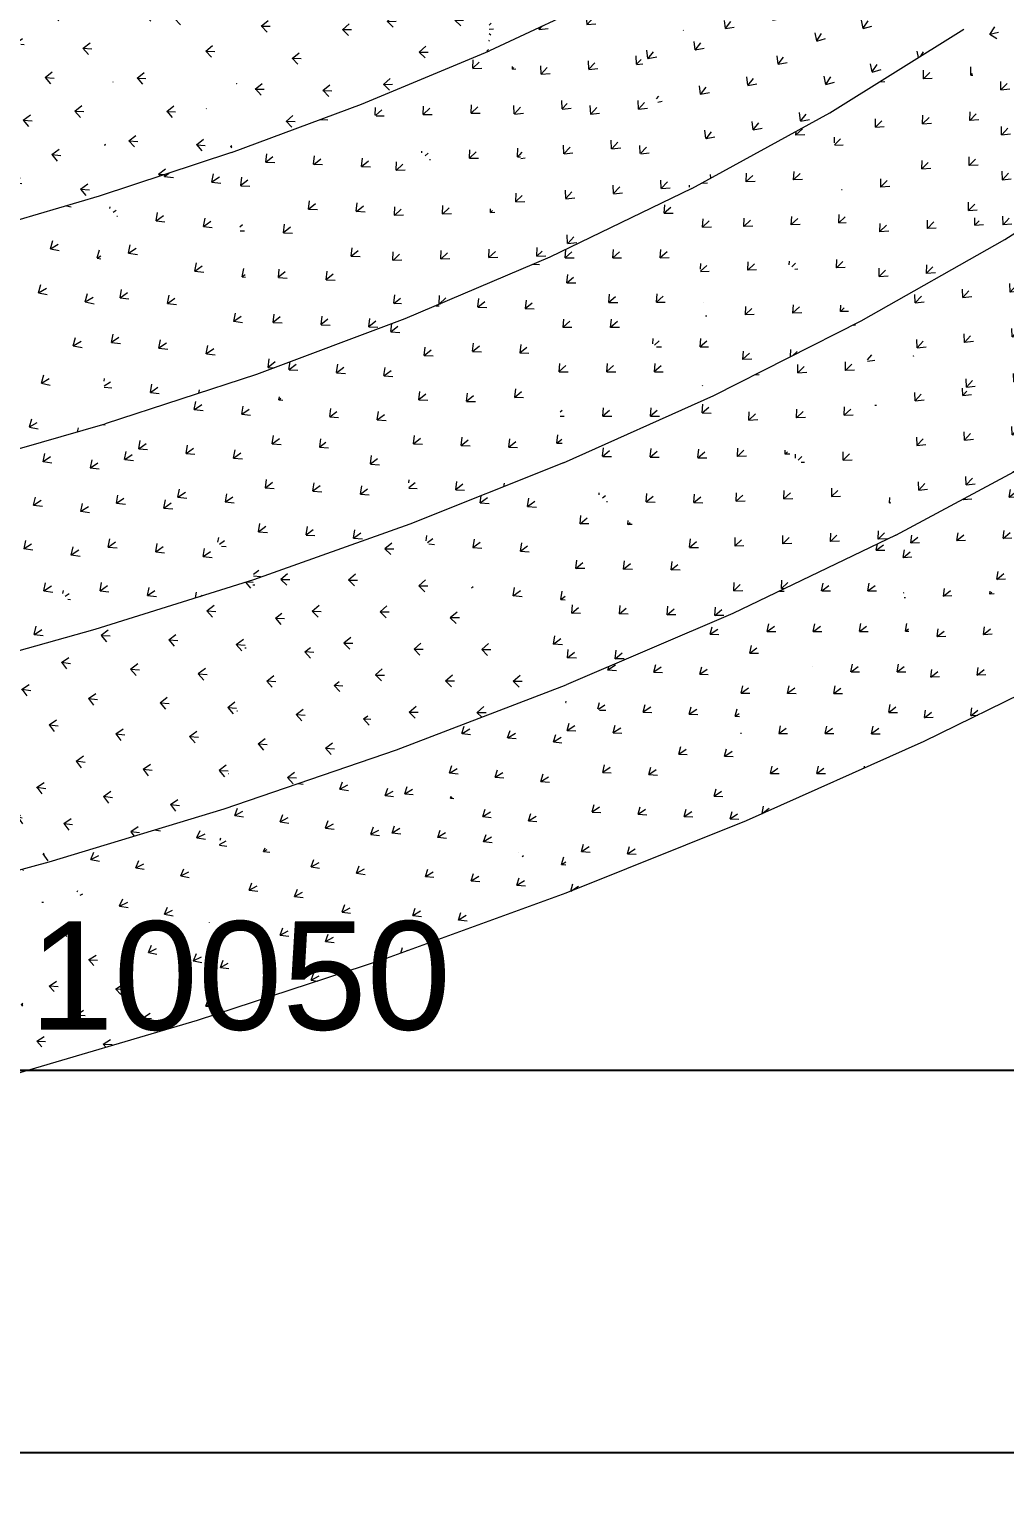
# Model space of a CAD drawing. Header units: millimetres. Extents: x 12827 to 178996, y -27589 to 73652.
# Drawn here: x 79861 to 84964, y -23421 to -15775 of the extents above; entities that cross this region are included whole.
import ezdxf

# ---------------------------------------------------------------- set-up
doc = ezdxf.new("R2010")
doc.units = ezdxf.units.MM
for name, color, linetype, lineweight in [('A-ANNO-DIMS', 211, 'Continuous', 5), ('A-FLOR', 192, 'Continuous', 9), ('A-FLOR-PATT', 8, 'Continuous', 9)]:
    doc.layers.add(name, color=color, linetype=linetype, lineweight=lineweight)
doc.styles.add('Swis721 BT_3', font='swiss.ttf', dxfattribs={"height": 567.642527})
doc.dimstyles.new('DLN_3mm', dxfattribs={"dimscale": 304.8, "dimtxt": 600, "dimasz": 1.312336, "dimexe": 0.656168, "dimexo": 0.0625, "dimgap": 0.656168, "dimtad": 1, "dimdec": 0, "dimzin": 0, "dimdsep": 46, "dimtxsty": 'Swis721 BT_3', "dimsah": 1, "dimcen": 0.09, "dimadec": 0, "dimazin": 0, "dimtfac": 1, "dimtdec": 4, "dimtix": 1, "dimtmove": 0, "dimatfit": 3, "dimfxl": 0.656168, "dimfxlon": 1, "dimtvp": 1, "dimtolj": 1, "dimtzin": 0, "dimarcsym": 2})

# ---------------------------------------------------------------- blocks, each defined once
blk = doc.blocks.new('DIMBLOCK15-Copy of 1_F')
at = {"layer": 'A-ANNO-DIMS', "color": 0, "lineweight": -2, "transparency": 16777216}
for p, q in [((40689.3, -23039.7), (40689.3, -23420.7)), ((88339.3, -23039.7), (88339.3, -23420.7)), ((41089.3, -23220.7), (87939.3, -23220.7))]:
    blk.add_line(p, q, dxfattribs=at)
at = {"layer": 'A-ANNO-DIMS', "color": 0, "transparency": 16777216}
for points in [[(41089.3, -23154), (41089.3, -23287.4), (40689.3, -23220.7)], [(87939.3, -23154), (87939.3, -23287.4), (88339.3, -23220.7)]]:
    blk.add_solid(points, dxfattribs=at)
at = {"layer": 'Defpoints', "color": 0, "transparency": 16777216}
for p in [(40689.3, -23020.7), (88339.3, -23020.7), (88339.3, -23220.7)]:
    blk.add_point(p, dxfattribs=at)
at = {"layer": 'A-ANNO-DIMS', "color": 0, "transparency": 16777216, "insert": (64514.3, -22729), "char_height": 567.64, "width": 2628.571, "attachment_point": 5, "style": 'Swis721 BT_3'}
blk.add_mtext('\\A1;47650', dxfattribs=at)
blk = doc.blocks.new('DIMBLOCK17-Copy of 1_F')
at = {"layer": 'A-ANNO-DIMS', "color": 0, "lineweight": -2, "transparency": 16777216}
for p, q in [((75939.3, -21039.7), (75939.3, -21420.7)), ((85989.3, -21039.7), (85989.3, -21420.7)), ((76339.3, -21220.7), (85589.3, -21220.7))]:
    blk.add_line(p, q, dxfattribs=at)
at = {"layer": 'A-ANNO-DIMS', "color": 0, "transparency": 16777216}
for points in [[(76339.3, -21154), (76339.3, -21287.4), (75939.3, -21220.7)], [(85589.3, -21154), (85589.3, -21287.4), (85989.3, -21220.7)]]:
    blk.add_solid(points, dxfattribs=at)
at = {"layer": 'Defpoints', "color": 0, "transparency": 16777216}
for p in [(75939.3, -21020.7), (85989.3, -21020.7), (85989.3, -21220.7)]:
    blk.add_point(p, dxfattribs=at)
at = {"layer": 'A-ANNO-DIMS', "color": 0, "transparency": 16777216, "insert": (80964.3, -20729), "char_height": 567.64, "width": 2628.571, "attachment_point": 5, "style": 'Swis721 BT_3'}
blk.add_mtext('\\A1;10050', dxfattribs=at)

msp = doc.modelspace()

# ---------------------------------------------------------------- hatches: boundary and pattern name
at = {"layer": 'A-FLOR-PATT'}
h = msp.add_hatch(dxfattribs=at)
h.set_pattern_fill('FP_797', color=256, style=0, pattern_type=2)
h.set_pattern_definition([(3.381, (2718.52, 10458.44), (178.95002, 175.41997), [46.978, -307.354]), (318.517, (2718.52, 10458.44), (178.95276, 175.41705), [43.74, -189.541]), (44.429, (2718.52, 10458.44), (-174.7653, 154.5233), [46.986, -203.604])])
h.paths.add_polyline_path([(82268.39935, -15887.27071), (82252.77282, -14738.66494), (81640.86901, -15010.67908), (81948.41238, -15440.28371)], flags=0)
h = msp.add_hatch(dxfattribs=at)
h.set_pattern_fill('FP_802', color=256, style=0, pattern_type=2)
h.set_pattern_definition([(3.542, (3022.23, 10149.16), (178.8019, 175.92447), [46.912, -306.92]), (318.535, (3022.23, 10149.16), (178.8025, 175.9243), [43.626, -189.045]), (44.535, (3022.23, 10149.16), (-174.3533, 154.06675), [47.032, -203.806])])
h.paths.add_polyline_path([(82268.39935, -15887.27071), (82923.51703, -15581.14153), (82252.77282, -14738.66494), (82264.23453, -15581.14153)], flags=0)
h = msp.add_hatch(dxfattribs=at)
h.set_pattern_fill('FP_799', color=256, style=0, pattern_type=2)
h.set_pattern_definition([(0.8, (4430.6, 12462.26), (186.45736, 167.29566), [47.009, -307.556]), (315.993, (4430.6, 12462.26), (186.4573, 167.29464), [43.814, -189.862]), (41.899, (4430.6, 12462.26), (-168.0722, 162.3463), [46.97, -203.537])])
h.paths.add_polyline_path([(81599.53083, -16166.1599), (81640.86901, -15010.67908), (81012.31476, -15252.12777), (81133.19475, -15440.28371)], flags=0)
h = msp.add_hatch(dxfattribs=at)
h.set_pattern_fill('FP_798', color=256, style=0, pattern_type=2)
h.set_pattern_definition([(1.048, (4863.08, 12171.12), (186.24903, 168.0766), [46.911, -306.916]), (316.03, (4863.08, 12171.12), (186.2475, 168.0787), [43.643, -189.121]), (42.064, (4863.08, 12171.12), (-167.5198, 161.6054), [47.039, -203.836])])
h.paths.add_polyline_path([(81599.53083, -16166.1599), (82268.39935, -15887.27071), (81640.86901, -15010.67908), (81609.5083, -15887.27071)], flags=0)
h = msp.add_hatch(dxfattribs=at)
h.set_pattern_fill('FP_793', color=256, style=0, pattern_type=2)
h.set_pattern_definition([(358.435, (5956.23, 14373.58), (192.93094, 159.75145), [47.04, -307.76]), (313.667, (5956.23, 14373.58), (192.933, 159.75015), [43.92, -190.321]), (39.625, (5956.23, 14373.58), (-161.73574, 169.4423), [46.966, -203.519])])
h.paths.add_polyline_path([(80918.43888, -16419.35282), (81012.31476, -15252.12777), (80369.26065, -15465.70991)], flags=0)
h = msp.add_hatch(dxfattribs=at)
h.set_pattern_fill('FP_796', color=256, style=0, pattern_type=2)
h.set_pattern_definition([(358.748, (6463.18, 14079.12), (192.69116, 160.7411), [46.922, -306.985]), (313.724, (6463.18, 14079.12), (192.69136, 160.7417), [43.711, -189.413]), (39.834, (6463.18, 14079.12), (-161.1293, 168.47576), [47.05, -203.884])])
h.paths.add_polyline_path([(80918.43888, -16419.35282), (81599.53083, -16166.1599), (81012.31476, -15252.12777), (80938.80231, -16166.1599)], flags=0)
h = msp.add_hatch(dxfattribs=at)
h.set_pattern_fill('FP_636', color=256, style=0, pattern_type=2)
h.set_pattern_definition([(51.59, (-22657.91, -45823.06), (-28.20249, 231.37217), [46.805, -306.222]), (10.36, (-22657.9, -45823.06), (-28.20006, 231.37272), [47.182, -204.454]), (96.949, (-22657.9, -45823.06), (-247.5334, -45.25245), [43.703, -189.381])])
h.paths.add_polyline_path([(84048.86117, -16211.39327), (83563.35646, -15246.22861), (82923.51703, -15581.14153), (83563.35646, -15939.48517)], flags=0)
h = msp.add_hatch(dxfattribs=at)
h.set_pattern_fill('FP_642', color=256, style=0, pattern_type=2)
h.set_pattern_definition([(56.36, (-20493.51, -51583.4), (-47.59135, 227.88398), [46.768, -305.976]), (15.148, (-20493.5, -51583.4), (-47.5897, 227.88423), [47.203, -204.547]), (101.796, (-20493.5, -51583.4), (-243.0022, -65.7867), [43.65, -189.15])])
h.paths.add_polyline_path([(84048.86117, -16211.39327), (84750.37899, -15774.60917), (83563.35646, -15246.22861), (83829.1466, -15774.60917)], flags=0)
h = msp.add_hatch(dxfattribs=at)
h.set_pattern_fill('FP_476', color=256, style=0, pattern_type=2)
h.set_pattern_definition([(14.425, (-6665.9, 270.82), (141.8769, 206.5406), [46.994, -307.454]), (329.582, (-6665.9, 270.82), (141.87704, 206.5403), [43.789, -189.753]), (55.514, (-6665.9, 270.82), (-201.39604, 118.2441), [46.983, -203.593])])
h.paths.add_polyline_path([(85696.61772, -16409.84361), (85431.36504, -15299.9258), (84750.37899, -15774.60917), (85431.36504, -16231.77266)], flags=0)
h = msp.add_hatch(dxfattribs=at)
h.set_pattern_fill('FP_794', color=256, style=0, pattern_type=2)
h.set_pattern_definition([(356.285, (7319.75, 16196.55), (198.50103, 152.82254), [47.07, -307.954]), (311.54, (7319.75, 16196.55), (198.5005, 152.822), [44.045, -190.862]), (37.592, (7319.75, 16196.55), (-155.77746, 175.82634), [46.971, -203.543])])
h.paths.add_polyline_path([(80226.65093, -16648.39319), (80369.26065, -15465.70991), (79713.85729, -15654.12442)], flags=0)
h = msp.add_hatch(dxfattribs=at)
h.set_pattern_fill('FP_787', color=256, style=0, pattern_type=2)
h.set_pattern_definition([(356.638, (7854.55, 15886.53), (198.2561, 153.94335), [46.941, -307.109]), (311.614, (7854.55, 15886.53), (198.2544, 153.946), [43.814, -189.862]), (37.829, (7854.55, 15886.53), (-155.1847, 174.7067), [47.064, -203.942])])
h.paths.add_polyline_path([(80226.65093, -16648.39319), (80918.43888, -16419.35282), (80369.26065, -15465.70991), (80254.26896, -16419.35282)], flags=0)
h = msp.add_hatch(dxfattribs=at)
h.set_pattern_fill('FP_634', color=256, style=0, pattern_type=2)
h.set_pattern_definition([(47.253, (-24139.3, -39999.4), (-9.59, 234.07974), [46.939, -307.096]), (5.919, (-24139.3, -39999.4), (-9.5889, 234.0791), [47.106, -204.128]), (92.346, (-24139.3, -39999.4), (-249.8949, -25.9089), [43.927, -190.349])])
h.paths.add_polyline_path([(83326.52664, -16608.26924), (82923.51703, -15581.14153), (82268.39935, -15887.27071), (82923.51703, -16333.66208)], flags=0)
h = msp.add_hatch(dxfattribs=at)
h.set_pattern_fill('FP_633', color=256, style=0, pattern_type=2)
h.set_pattern_definition([(51.777, (-22731.36, -45704.33), (-28.43673, 232.09202), [46.884, -306.738]), (10.477, (-22731.36, -45704.33), (-28.43876, 232.0911), [47.142, -204.281]), (96.986, (-22731.36, -45704.33), (-247.23065, -45.7203), [43.843, -189.985])])
h.paths.add_polyline_path([(83326.52664, -16608.26924), (84048.86117, -16211.39327), (82923.51703, -15581.14153), (83170.80615, -16211.39327)], flags=0)
h = msp.add_hatch(dxfattribs=at)
h.set_pattern_fill('FP_789', color=256, style=0, pattern_type=2)
h.set_pattern_definition([(354.709, (9080.25, 17604.29), (203.0688, 147.6734), [46.965, -307.265]), (309.687, (9080.25, 17604.3), (203.0696, 147.6729), [43.94, -190.405]), (36.025, (9080.25, 17604.3), (-149.65105, 180.3383), [47.079, -204.008])])
h.paths.add_polyline_path([(79525.69438, -16854.82475), (80226.65093, -16648.39319), (79713.85729, -15654.12442), (79558.04447, -16648.39319)], flags=0)
h = msp.add_hatch(dxfattribs=at)
h.set_pattern_fill('FP_468', color=256, style=0, pattern_type=2)
h.set_pattern_definition([(45.263, (-21311.94, -39012.26), (4.0235, 235.6855), [47.337, -309.703]), (4.149, (-21311.94, -39012.26), (4.02265, 235.6847), [46.487, -201.443]), (89.022, (-21311.94, -39012.26), (-247.2802, -17.9369), [44.197, -191.522])])
h.paths.add_polyline_path([(84963.95531, -16873.85561), (84750.37899, -15774.60917), (84048.86117, -16211.39327)], flags=0)
h = msp.add_hatch(dxfattribs=at)
h.set_pattern_fill('FP_467', color=256, style=0, pattern_type=2)
h.set_pattern_definition([(46.956, (-21074.7, -41655), (-3.6754, 235.06937), [47.281, -309.332]), (5.905, (-21074.7, -41655), (-3.67726, 235.069), [46.575, -201.827]), (90.896, (-21074.7, -41655), (-247.0846, -25.5549), [44.081, -191.017])])
h.paths.add_polyline_path([(84963.95531, -16873.85561), (85696.61772, -16409.84361), (84750.37899, -15774.60917), (84873.80084, -16409.84361)], flags=0)
h = msp.add_hatch(dxfattribs=at)
h.set_pattern_fill('FP_635', color=256, style=0, pattern_type=2)
h.set_pattern_definition([(43.049, (-24929.08, -34279.75), (8.66804, 235.18475), [47.056, -307.865]), (1.62, (-24929.08, -34279.75), (8.6707, 235.18413), [47.025, -203.773]), (87.889, (-24929.08, -34279.75), (-250.6974, -7.09223), [44.127, -191.217])])
h.paths.add_polyline_path([(82584.76907, -16967.18249), (82268.39935, -15887.27071), (81599.53083, -16166.1599), (82268.39935, -16709.96624)], flags=0)
h = msp.add_hatch(dxfattribs=at)
h.set_pattern_fill('FP_632', color=256, style=0, pattern_type=2)
h.set_pattern_definition([(47.377, (-24212.47, -39900.91), (-9.7308, 234.53858), [46.986, -307.403]), (5.996, (-24212.47, -39900.9), (-9.7299, 234.53874), [47.079, -204.008]), (92.376, (-24212.47, -39900.9), (-249.71226, -26.2299), [44.014, -190.727])])
h.paths.add_polyline_path([(82584.76907, -16967.18249), (83326.52664, -16608.26924), (82268.39935, -15887.27071), (82479.62225, -16608.26924)], flags=0)
h = msp.add_hatch(dxfattribs=at)
h.set_pattern_fill('FP_629', color=256, style=0, pattern_type=2)
h.set_pattern_definition([(38.921, (-25095.18, -28650.9), (26.70954, 234.819), [47.163, -308.563]), (357.405, (-25095.18, -28650.9), (26.70804, 234.81957), [46.932, -203.374]), (83.511, (-25095.18, -28650.9), (-250.0491, 11.3333), [44.312, -192.021])])
h.paths.add_polyline_path([(81825.13191, -17290.4313), (81599.53083, -16166.1599), (80918.43888, -16419.35282), (81752.61612, -17220.76389)], flags=0)
h = msp.add_hatch(dxfattribs=at)
h.set_pattern_fill('FP_630', color=256, style=0, pattern_type=2)
h.set_pattern_definition([(43.114, (-25011.2, -34189.63), (8.60473, 235.42333), [47.079, -308.012]), (1.661, (-25011.2, -34189.63), (8.60267, 235.4233), [47.009, -203.706]), (87.907, (-25011.2, -34189.63), (-250.60956, -7.2662), [44.171, -191.409])])
h.paths.add_polyline_path([(81825.13191, -17290.4313), (82584.76907, -16967.18249), (81599.53083, -16166.1599), (81760.26743, -16967.18249)], flags=0)
h = msp.add_hatch(dxfattribs=at)
h.set_pattern_fill('FP_469', color=256, style=0, pattern_type=2)
h.set_pattern_definition([(43.145, (-21894.63, -36454.01), (12.16985, 234.58107), [47.286, -309.366]), (2.151, (-21894.63, -36454), (12.167, 234.58096), [46.543, -201.685]), (87.03, (-21894.63, -36454), (-248.0527, -9.31314), [44.043, -190.854])])
h.paths.add_polyline_path([(84212.35948, -17300.63985), (84048.86117, -16211.39327), (83326.52664, -16608.26924)], flags=0)
h = msp.add_hatch(dxfattribs=at)
h.set_pattern_fill('FP_466', color=256, style=0, pattern_type=2)
h.set_pattern_definition([(44.892, (-21606.26, -39145.31), (4.44242, 234.27915), [47.237, -309.049]), (3.963, (-21606.26, -39145.31), (4.44206, 234.2792), [46.605, -201.954]), (88.913, (-21606.26, -39145.3), (-247.96444, -17.17506), [43.935, -190.386])])
h.paths.add_polyline_path([(84212.35948, -17300.63985), (84963.95531, -16873.85561), (84048.86117, -16211.39327), (84148.29823, -16873.85561)], flags=0)
h = msp.add_hatch(dxfattribs=at)
h.set_pattern_fill('FP_625', color=256, style=0, pattern_type=2)
h.set_pattern_definition([(34.818, (-24679.44, -23089.16), (44.66447, 233.04283), [47.262, -309.209]), (353.214, (-24679.44, -23089.16), (44.66556, 233.04286), [46.826, -202.911]), (79.15, (-24679.44, -23089.16), (-247.9872, 29.5103), [44.491, -192.794])])
h.paths.add_polyline_path([(81049.15863, -17580.31389), (80918.43888, -16419.35282), (80226.65093, -16648.39319), (80918.43888, -17432.20532)], flags=0)
h = msp.add_hatch(dxfattribs=at)
h.set_pattern_fill('FP_631', color=256, style=0, pattern_type=2)
h.set_pattern_definition([(38.936, (-25191.53, -28558.1), (26.6947, 234.8701), [47.167, -308.591]), (357.413, (-25191.53, -28558.1), (26.69835, 234.8693), [46.929, -203.358]), (83.515, (-25191.53, -28558.1), (-250.03196, 11.29667), [44.322, -192.061])])
h.paths.add_polyline_path([(81049.15863, -17580.31389), (81825.13191, -17290.4313), (80918.43888, -16419.35282), (81016.51897, -17290.4313)], flags=0)
h = msp.add_hatch(dxfattribs=at)
h.set_pattern_fill('FP_626', color=256, style=0, pattern_type=2)
h.set_pattern_definition([(30.688, (-23699.1, -17569.6), (62.66638, 229.85113), [47.354, -309.813]), (348.99, (-23699.1, -17569.6), (62.6666, 229.8516), [46.7, -202.367]), (74.75, (-23699.1, -17569.6), (-244.4827, 47.5655), [44.67, -193.571])])
h.paths.add_polyline_path([(80258.39268, -17839.12854), (80226.65093, -16648.39319), (79525.69438, -16854.82475), (80226.65093, -17796.48681)], flags=0)
h = msp.add_hatch(dxfattribs=at)
h.set_pattern_fill('FP_628', color=256, style=0, pattern_type=2)
h.set_pattern_definition([(34.788, (-24793.58, -22983.41), (44.68707, 232.93817), [47.254, -309.156]), (353.196, (-24793.58, -22983.4), (44.6877, 232.93823), [46.834, -202.946]), (79.14, (-24793.58, -22983.4), (-248.0204, 29.5925), [44.472, -192.714])])
h.paths.add_polyline_path([(80258.39268, -17839.12854), (81049.15863, -17580.31389), (80226.65093, -16648.39319)], flags=0)
h = msp.add_hatch(dxfattribs=at)
h.set_pattern_fill('FP_465', color=256, style=0, pattern_type=2)
h.set_pattern_definition([(41.063, (-22391.37, -33826.62), (20.13156, 233.3502), [47.237, -309.05]), (0.159, (-22391.37, -33826.62), (20.1325, 233.34977), [46.595, -201.911]), (85.069, (-22391.37, -33826.62), (-248.50496, -0.68906), [43.916, -190.301])])
h.paths.add_polyline_path([(83442.2305, -17689.93312), (83326.52664, -16608.26924), (82584.76907, -16967.18249)], flags=0)
h = msp.add_hatch(dxfattribs=at)
h.set_pattern_fill('FP_470', color=256, style=0, pattern_type=2)
h.set_pattern_definition([(42.813, (-22144.16, -36519.22), (12.5171, 233.3416), [47.194, -308.767]), (1.975, (-22144.16, -36519.22), (12.51667, 233.342), [46.642, -202.113]), (86.929, (-22144.16, -36519.22), (-248.6072, -8.5706), [43.814, -189.863])])
h.paths.add_polyline_path([(83442.2305, -17689.93312), (84212.35948, -17300.63985), (83326.52664, -16608.26924), (83400.58842, -17300.63985)], flags=0)
h = msp.add_hatch(dxfattribs=at)
h.set_pattern_fill('FP_621', color=256, style=0, pattern_type=2)
h.set_pattern_definition([(30.622, (-23834, -17441.17), (62.70515, 229.62064), [47.338, -309.71]), (348.951, (-23834, -17441.17), (62.7078, 229.6205), [46.719, -202.45]), (74.726, (-23834, -17441.17), (-244.5512, 47.7501), [44.63, -193.398])])
h.paths.add_polyline_path([(79454.37751, -18069.1735), (80258.39268, -17839.12854), (79525.69438, -16854.82475)], flags=0)
h = msp.add_hatch(dxfattribs=at)
h.set_pattern_fill('FP_302', color=256, style=0, pattern_type=2)
h.set_pattern_definition([(47.781, (-24287.26, -41925.28), (-9.4255, 234.90264), [47.141, -308.417]), (6.528, (-24287.26, -41925.28), (-9.42687, 234.9023), [46.869, -203.1]), (92.298, (-24287.26, -41925.28), (-248.34825, -28.41785), [44.08, -191.012])])
h.paths.add_polyline_path([(85227.346, -17973.46133), (84963.95531, -16873.85561), (84212.35948, -17300.63985), (85116.97619, -17900.29861)], flags=0)
h = msp.add_hatch(dxfattribs=at)
h.set_pattern_fill('FP_464', color=256, style=0, pattern_type=2)
h.set_pattern_definition([(39.031, (-22789.05, -31142.61), (27.89268, 232.03645), [47.196, -308.776]), (358.188, (-22789.05, -31142.6), (27.89095, 232.0361), [46.641, -202.112]), (83.146, (-22789.05, -31142.6), (-248.6293, 7.86456), [43.82, -189.887])])
h.paths.add_polyline_path([(82654.91846, -18043.87902), (82584.76907, -16967.18249), (81825.13191, -17290.4313)], flags=0)
h = msp.add_hatch(dxfattribs=at)
h.set_pattern_fill('FP_461', color=256, style=0, pattern_type=2)
h.set_pattern_definition([(40.779, (-22600.42, -33831.21), (20.40721, 232.3043), [47.158, -308.53]), (0.002, (-22600.42, -33831.21), (20.4089, 232.3047), [46.675, -202.257]), (84.979, (-22600.42, -33831.2), (-248.93187, -0.0073), [43.725, -189.474])])
h.paths.add_polyline_path([(82654.91846, -18043.87902), (83442.2305, -17689.93312), (82584.76907, -16967.18249), (82631.85803, -17689.93312)], flags=0)
h = msp.add_hatch(dxfattribs=at)
h.set_pattern_fill('FP_460', color=256, style=0, pattern_type=2)
h.set_pattern_definition([(37.057, (-23082.83, -28417.56), (35.44575, 230.66358), [47.162, -308.558]), (356.245, (-23082.83, -28417.56), (35.4483, 230.66367), [46.681, -202.285]), (81.264, (-23082.83, -28417.56), (-248.43126, 16.3013), [43.757, -189.614])])
h.paths.add_polyline_path([(81851.79027, -18364.66373), (81825.13191, -17290.4313), (81049.15863, -17580.31389), (81782.67559, -18297.1233)], flags=0)
h = msp.add_hatch(dxfattribs=at)
h.set_pattern_fill('FP_462', color=256, style=0, pattern_type=2)
h.set_pattern_definition([(38.798, (-22965.38, -31096.68), (28.10301, 231.19063), [47.13, -308.347]), (358.054, (-22965.38, -31096.68), (28.10486, 231.18996), [46.703, -202.382]), (83.069, (-22965.38, -31096.68), (-248.9416, 8.4576), [43.667, -189.225])])
h.paths.add_polyline_path([(81851.79027, -18364.66373), (82654.91846, -18043.87902), (81825.13191, -17290.4313)], flags=0)
h = msp.add_hatch(dxfattribs=at)
h.set_pattern_fill('FP_294', color=256, style=0, pattern_type=2)
h.set_pattern_definition([(44.128, (-24944.92, -37159.8), (6.09716, 235.1818), [47.181, -308.679]), (2.891, (-24944.92, -37159.8), (6.0961, 235.1818), [46.81, -202.841]), (88.515, (-24944.92, -37159.8), (-249.33303, -12.5907), [44.111, -191.149])])
h.paths.add_polyline_path([(84393.79017, -18420.91427), (84212.35948, -17300.63985), (83442.2305, -17689.93312), (84212.35948, -18281.54054)], flags=0)
h = msp.add_hatch(dxfattribs=at)
h.set_pattern_fill('FP_295', color=256, style=0, pattern_type=2)
h.set_pattern_definition([(47.566, (-24469.14, -41943.23), (-9.1722, 234.0921), [47.068, -307.939]), (6.406, (-24469.14, -41943.23), (-9.17363, 234.0921), [46.926, -203.346]), (92.244, (-24469.14, -41943.23), (-248.7104, -27.9227), [43.926, -190.346])])
h.paths.add_polyline_path([(84393.79017, -18420.91427), (85227.346, -17973.46133), (84212.35948, -17300.63985)], flags=0)
h = msp.add_hatch(dxfattribs=at)
h.set_pattern_fill('FP_458', color=256, style=0, pattern_type=2)
h.set_pattern_definition([(35.145, (-23272.3, -25666.29), (42.79867, 229.2472), [47.139, -308.403]), (354.338, (-23272.3, -25666.3), (42.79826, 229.247), [46.714, -202.428]), (79.425, (-23272.3, -25666.3), (-247.9268, 24.5806), [43.726, -189.481])])
h.paths.add_polyline_path([(81034.21285, -18654.47345), (81049.15863, -17580.31389), (80258.39268, -17839.12854), (80899.05739, -18512.4324)], flags=0)
h = msp.add_hatch(dxfattribs=at)
h.set_pattern_fill('FP_463', color=256, style=0, pattern_type=2)
h.set_pattern_definition([(36.876, (-23235.02, -28330.01), (35.5993, 230.0154), [47.111, -308.225]), (356.138, (-23235.02, -28330.01), (35.60114, 230.01446), [46.727, -202.485]), (81.202, (-23235.02, -28330), (-248.6466, 16.7833), [43.641, -189.112])])
h.paths.add_polyline_path([(81034.21285, -18654.47345), (81851.79027, -18364.66373), (81049.15863, -17580.31389), (81036.1892, -18512.4324)], flags=0)
h = msp.add_hatch(dxfattribs=at)
h.set_pattern_fill('FP_296', color=256, style=0, pattern_type=2)
h.set_pattern_definition([(40.467, (-25281.89, -32262.66), (21.75463, 234.62893), [47.231, -309.006]), (359.212, (-25281.9, -32262.66), (21.75585, 234.629), [46.741, -202.546]), (84.703, (-25281.9, -32262.66), (-249.26317, 3.4262), [44.182, -191.454])])
h.paths.add_polyline_path([(83541.04636, -18831.09539), (83442.2305, -17689.93312), (82654.91846, -18043.87902), (83182.34426, -18512.4324)], flags=0)
h = msp.add_hatch(dxfattribs=at)
h.set_pattern_fill('FP_297', color=256, style=0, pattern_type=2)
h.set_pattern_definition([(43.946, (-25139, -37118.89), (6.29262, 234.51155), [47.124, -308.306]), (2.787, (-25139, -37118.9), (6.29077, 234.51126), [46.858, -203.053]), (88.463, (-25139, -37118.9), (-249.6157, -12.15006), [43.987, -190.609])])
h.paths.add_polyline_path([(83541.04636, -18831.09539), (84393.79017, -18420.91427), (83442.2305, -17689.93312), (83513.4526, -18512.4324)], flags=0)
h = msp.add_hatch(dxfattribs=at)
h.set_pattern_fill('FP_459', color=256, style=0, pattern_type=2)
h.set_pattern_definition([(33.298, (-23360.13, -22901.7), (49.95282, 227.797), [47.125, -308.314]), (352.471, (-23360.13, -22901.7), (49.9524, 227.79675), [46.74, -202.541]), (77.631, (-23360.13, -22901.7), (-247.13215, 32.6656), [43.727, -189.483])])
h.paths.add_polyline_path([(80203.5531, -18915.49438), (80258.39268, -17839.12854), (79454.37751, -18069.1735), (79965.28456, -18646.32966)], flags=0)
h = msp.add_hatch(dxfattribs=at)
h.set_pattern_fill('FP_457', color=256, style=0, pattern_type=2)
h.set_pattern_definition([(35.016, (-23408.68, -25544.29), (42.8986, 228.78914), [47.102, -308.166]), (354.26, (-23408.68, -25544.29), (42.89925, 228.7886), [46.746, -202.567]), (79.38, (-23408.68, -25544.3), (-248.0627, 24.9347), [43.645, -189.13])])
h.paths.add_polyline_path([(80203.5531, -18915.49438), (81034.21285, -18654.47345), (80258.39268, -17839.12854), (80216.85181, -18654.47345)], flags=0)
h = msp.add_hatch(dxfattribs=at)
h.set_pattern_fill('FP_293', color=256, style=0, pattern_type=2)
h.set_pattern_definition([(36.818, (-25251.58, -27302.62), (37.41303, 233.1838), [47.287, -309.375]), (355.519, (-25251.58, -27302.62), (37.41174, 233.18485), [46.663, -202.208]), (80.885, (-25251.58, -27302.62), (-248.1106, 19.4454), [44.281, -191.885])])
h.paths.add_polyline_path([(82670.1003, -19204.94283), (82654.91846, -18043.87902), (81851.79027, -18364.66373), (81995.69553, -18512.4324)], flags=0)
h = msp.add_hatch(dxfattribs=at)
h.set_pattern_fill('FP_291', color=256, style=0, pattern_type=2)
h.set_pattern_definition([(40.308, (-25485.18, -32171.31), (21.9058, 234.05315), [47.185, -308.708]), (359.122, (-25485.18, -32171.31), (21.90207, 234.05387), [46.785, -202.734]), (84.653, (-25485.18, -32171.31), (-249.49, 3.82697), [44.077, -190.999])])
h.paths.add_polyline_path([(82670.1003, -19204.94283), (83541.04636, -18831.09539), (82654.91846, -18043.87902), (82661.04517, -18512.4324)], flags=0)
h = msp.add_hatch(dxfattribs=at)
h.set_pattern_fill('FP_134', color=256, style=0, pattern_type=2)
h.set_pattern_definition([(39.66, (-7030.02, -44088.68), (32.1738, 214.80978), [47.098, -308.14]), (2.827, (-7030.02, -44088.68), (32.1726, 214.8102), [45.3, -196.298]), (81.482, (-7030.02, -44088.68), (-241.30366, -11.9155), [40.726, -176.48])])
h.paths.add_polyline_path([(85454.75145, -19051.57372), (85227.346, -17973.46133), (84393.79017, -18420.91427), (84547.75154, -18512.4324)], flags=0)
h = msp.add_hatch(dxfattribs=at)
h.set_pattern_fill('FP_456', color=256, style=0, pattern_type=2)
h.set_pattern_definition([(33.218, (-23487.88, -22750.5), (50.01004, 227.51562), [47.103, -308.169]), (352.422, (-23487.88, -22750.5), (50.0096, 227.516), [46.76, -202.625]), (77.603, (-23487.88, -22750.5), (-247.2064, 32.88815), [43.678, -189.27])])
h.paths.add_polyline_path([(79361.17794, -19149.91271), (80203.5531, -18915.49438), (79454.37751, -18069.1735), (79381.39344, -18915.49438)], flags=0)
h = msp.add_hatch(dxfattribs=at)
h.set_pattern_fill('FP_292', color=256, style=0, pattern_type=2)
h.set_pattern_definition([(359.504, (1580.55, 13760.51), (189.78127, 163.59025), [47.048, -307.809]), (314.724, (1580.55, 13760.5), (189.7801, 163.59186), [43.981, -190.586]), (40.762, (1580.55, 13760.51), (-165.064, 166.6596), [46.979, -203.577])])
h.paths.add_polyline_path([(81782.67559, -19544.61782), (81851.79027, -18364.66373), (81034.21285, -18654.47345), (81752.61612, -19508.86819)], flags=0)
h = msp.add_hatch(dxfattribs=at)
h.set_pattern_fill('FP_289', color=256, style=0, pattern_type=2)
h.set_pattern_definition([(359.719, (1923.89, 13258.35), (189.6099, 164.26906), [46.967, -307.277]), (314.761, (1923.89, 13258.35), (189.61095, 164.2683), [43.837, -189.96]), (40.904, (1923.89, 13258.35), (-164.6291, 166.0064), [47.038, -203.833])])
h.paths.add_polyline_path([(81782.67559, -19544.61782), (82670.1003, -19204.94283), (81851.79027, -18364.66373), (81843.13486, -18512.4324)], flags=0)
h = msp.add_hatch(dxfattribs=at)
h.set_pattern_fill('FP_130', color=256, style=0, pattern_type=2)
h.set_pattern_definition([(36.732, (-7547.67, -40929.83), (43.80357, 212.0862), [47.114, -308.241]), (0.105, (-7547.67, -40929.83), (43.8034, 212.08663), [45.186, -195.807]), (78.331, (-7547.67, -40929.83), (-240.99247, -0.44365), [40.606, -175.957])])
h.paths.add_polyline_path([(84541.24484, -19501.32371), (84393.79017, -18420.91427), (83541.04636, -18831.09539)], flags=0)
h = msp.add_hatch(dxfattribs=at)
h.set_pattern_fill('FP_135', color=256, style=0, pattern_type=2)
h.set_pattern_definition([(38.986, (-7404.77, -44287.49), (32.88946, 212.05304), [46.944, -307.127]), (2.53, (-7404.77, -44287.49), (32.8865, 212.0534), [45.481, -197.085]), (81.184, (-7404.77, -44287.49), (-242.32973, -10.7056), [40.235, -174.353])])
h.paths.add_polyline_path([(84541.24484, -19501.32371), (85454.75145, -19051.57372), (84393.79017, -18420.91427), (84406.2806, -18512.4324)], flags=0)
h = msp.add_hatch(dxfattribs=at)
h.set_pattern_fill('FP_290', color=256, style=0, pattern_type=2)
h.set_pattern_definition([(356.103, (4646.64, 16588.48), (199.36548, 152.45802), [46.983, -307.383]), (311.132, (4646.64, 16588.48), (199.365, 152.45766), [43.948, -190.442]), (37.406, (4646.64, 16588.48), (-154.1814, 176.5405), [47.058, -203.92])])
h.paths.add_polyline_path([(80880.49581, -19852.28162), (81034.21285, -18654.47345), (80203.5531, -18915.49438), (80258.39268, -18991.38414)], flags=0)
h = msp.add_hatch(dxfattribs=at)
h.set_pattern_fill('FP_288', color=256, style=0, pattern_type=2)
h.set_pattern_definition([(356.318, (4947.83, 16087.48), (199.19876, 153.1418), [46.899, -306.837]), (311.173, (4947.83, 16087.48), (199.1998, 153.1398), [43.806, -189.824]), (37.552, (4947.83, 16087.48), (-153.80544, 175.85946), [47.112, -204.15])])
h.paths.add_polyline_path([(80880.49581, -19852.28162), (81782.67559, -19544.61782), (81034.21285, -18654.47345)], flags=0)
h = msp.add_hatch(dxfattribs=at)
h.set_pattern_fill('FP_129', color=256, style=0, pattern_type=2)
h.set_pattern_definition([(33.898, (-8017.89, -37652.99), (54.878, 209.1611), [47.135, -308.377]), (357.405, (-8017.9, -37652.99), (54.8792, 209.1608), [45.085, -195.369]), (75.298, (-8017.9, -37652.99), (-240.20734, 10.8881), [40.545, -175.696])])
h.paths.add_polyline_path([(83611.59751, -19915.12431), (83541.04636, -18831.09539), (82670.1003, -19204.94283)], flags=0)
h = msp.add_hatch(dxfattribs=at)
h.set_pattern_fill('FP_126', color=256, style=0, pattern_type=2)
h.set_pattern_definition([(36.144, (-7888.64, -41022.1), (44.37152, 209.7217), [46.988, -307.418]), (359.837, (-7888.64, -41022.1), (44.3718, 209.7216), [45.342, -196.483]), (78.054, (-7888.64, -41022.1), (-241.82473, 0.68814), [40.193, -174.171])])
h.paths.add_polyline_path([(83611.59751, -19915.12431), (84541.24484, -19501.32371), (83541.04636, -18831.09539)], flags=0)
h = msp.add_hatch(dxfattribs=at)
h.set_pattern_fill('FP_285', color=256, style=0, pattern_type=2)
h.set_pattern_definition([(352.818, (7731.23, 19160.93), (207.95607, 141.25126), [46.915, -306.939]), (307.653, (7731.23, 19160.93), (207.9563, 141.2522), [43.929, -190.358]), (34.185, (7731.23, 19160.93), (-143.11804, 185.4927), [47.136, -204.256])])
h.paths.add_polyline_path([(79965.28456, -20130.09545), (80203.5531, -18915.49438), (79361.17794, -19149.91271), (79454.37751, -19301.13206)], flags=0)
h = msp.add_hatch(dxfattribs=at)
h.set_pattern_fill('FP_287', color=256, style=0, pattern_type=2)
h.set_pattern_definition([(353.03, (7990.89, 18664.74), (207.79802, 141.9317), [46.83, -306.386]), (307.696, (7990.89, 18664.74), (207.7995, 141.93014), [43.79, -189.755]), (34.334, (7990.89, 18664.74), (-142.8069, 184.7957), [47.183, -204.461])])
h.paths.add_polyline_path([(79965.28456, -20130.09545), (80880.49581, -19852.28162), (80203.5531, -18915.49438)], flags=0)
h = msp.add_hatch(dxfattribs=at)
h.set_pattern_fill('FP_286', color=256, style=0, pattern_type=2)
h.set_pattern_definition([(349.874, (11003.65, 20996.36), (215.40904, 130.79045), [46.761, -305.933]), (304.355, (11003.65, 20996.36), (215.4092, 130.7886), [43.788, -189.75]), (31.265, (11003.65, 20996.36), (-131.7912, 192.79874), [47.251, -204.755])])
h.paths.add_polyline_path([(79038.76542, -20380.22054), (79965.28456, -20130.09545), (79361.17794, -19149.91271)], flags=0)
h = msp.add_hatch(dxfattribs=at)
h.set_pattern_fill('FP_125', color=256, style=0, pattern_type=2)
h.set_pattern_definition([(31.194, (-8389.84, -34273.76), (65.37068, 206.20775), [47.165, -308.577]), (354.75, (-8389.84, -34273.76), (65.36965, 206.20863), [44.99, -194.955]), (72.411, (-8389.84, -34273.76), (-238.9371, 21.9551), [40.56, -175.762])])
h.paths.add_polyline_path([(82667.1218, -20294.9567), (82670.1003, -19204.94283), (81782.67559, -19544.61782)], flags=0)
h = msp.add_hatch(dxfattribs=at)
h.set_pattern_fill('FP_127', color=256, style=0, pattern_type=2)
h.set_pattern_definition([(33.426, (-8308.05, -37648.15), (55.29108, 207.29455), [47.041, -307.761]), (357.183, (-8308.05, -37648.15), (55.2925, 207.2941), [45.209, -195.908]), (75.065, (-8308.05, -37648.15), (-240.82546, 11.84957), [40.227, -174.315])])
h.paths.add_polyline_path([(82667.1218, -20294.9567), (83611.59751, -19915.12431), (82670.1003, -19204.94283)], flags=0)
h = msp.add_hatch(dxfattribs=at)
h.set_pattern_fill('FP_123', color=256, style=0, pattern_type=2)
h.set_pattern_definition([(28.623, (-8637.15, -30823.74), (75.30122, 203.26783), [47.203, -308.826]), (352.148, (-8637.15, -30823.74), (75.30133, 203.2675), [44.899, -194.564]), (69.673, (-8637.15, -30823.74), (-237.2181, 32.7124), [40.644, -176.124])])
h.paths.add_polyline_path([(81709.13003, -20642.80208), (81782.67559, -19544.61782), (80880.49581, -19852.28162)], flags=0)
h = msp.add_hatch(dxfattribs=at)
h.set_pattern_fill('FP_128', color=256, style=0, pattern_type=2)
h.set_pattern_definition([(30.837, (-8632.34, -34192.68), (65.64554, 204.8134), [47.098, -308.141]), (354.578, (-8632.34, -34192.68), (65.64756, 204.8123), [45.084, -195.364]), (72.228, (-8632.34, -34192.68), (-239.3721, 22.7208), [40.327, -174.749])])
h.paths.add_polyline_path([(81709.13003, -20642.80208), (82667.1218, -20294.9567), (81782.67559, -19544.61782), (81752.61612, -19993.46668)], flags=0)
h = msp.add_hatch(dxfattribs=at)
h.set_pattern_fill('FP_124', color=256, style=0, pattern_type=2)
h.set_pattern_definition([(26.178, (-8744.17, -27331.9), (84.72761, 200.3532), [47.247, -309.113]), (349.601, (-8744.17, -27331.9), (84.72786, 200.35333), [44.814, -194.193]), (67.077, (-8744.17, -27331.9), (-235.08066, 43.14026), [40.787, -176.745])])
h.paths.add_polyline_path([(80738.93455, -20960.64163), (80880.49581, -19852.28162), (79965.28456, -20130.09545)], flags=0)
h = msp.add_hatch(dxfattribs=at)
h.set_pattern_fill('FP_122', color=256, style=0, pattern_type=2)
h.set_pattern_definition([(28.373, (-8840.02, -30682.28), (75.46786, 202.30208), [47.16, -308.54]), (352.026, (-8840.02, -30682.28), (75.46676, 202.302), [44.967, -194.855]), (69.542, (-8840.02, -30682.28), (-237.50287, 33.2706), [40.485, -175.435])])
h.paths.add_polyline_path([(80738.93455, -20960.64163), (81709.13003, -20642.80208), (80880.49581, -19852.28162)], flags=0)
h = msp.add_hatch(dxfattribs=at)
h.set_pattern_fill('FP_119', color=256, style=0, pattern_type=2)
h.set_pattern_definition([(357.052, (18548.84, 5780.98), (206.43415, 135.3493), [46.296, -302.893]), (312.866, (18548.84, 5780.98), (206.4342, 135.35), [39.219, -169.948]), (33.251, (18548.84, 5780.98), (-142.2926, 153.30797), [46.284, -200.565])])
h.paths.add_polyline_path([(79757.84769, -21250.45656), (79965.28456, -20130.09545), (79038.76542, -20380.22054)], flags=0)
h = msp.add_hatch(dxfattribs=at)
h.set_pattern_fill('FP_120', color=256, style=0, pattern_type=2)
h.set_pattern_definition([(357.45, (19131.68, 5258.36), (206.3636, 136.61692), [46.131, -301.813]), (312.879, (19131.68, 5258.36), (206.3645, 136.616), [38.918, -168.643]), (33.505, (19131.68, 5258.36), (-141.2351, 152.099), [46.404, -201.084])])
h.paths.add_polyline_path([(79757.84769, -21250.45656), (80738.93455, -20960.64163), (79965.28456, -20130.09545)], flags=0)

# ---------------------------------------------------------------- linework, layer by layer
at = {"layer": 'A-FLOR'}
for p, q in [((82923.51703, -15581.14153), (82268.39935, -15887.27071)), ((84048.86117, -16211.39327), (84750.37899, -15774.60917)), ((81599.53083, -16166.1599), (82268.39935, -15887.27071)), ((80918.43888, -16419.35282), (81599.53083, -16166.1599)), ((83326.52664, -16608.26924), (84048.86117, -16211.39327)), ((80918.43888, -16419.35282), (80226.65093, -16648.39319)), ((84963.95531, -16873.85561), (85696.61772, -16409.84361)), ((80226.65093, -16648.39319), (79525.69438, -16854.82475)), ((83326.52664, -16608.26924), (82584.76907, -16967.18249)), ((84212.35948, -17300.63985), (84963.95531, -16873.85561)), ((82584.76907, -16967.18249), (81825.13191, -17290.4313)), ((81825.13191, -17290.4313), (81049.15863, -17580.31389)), ((83442.2305, -17689.93312), (84212.35948, -17300.63985)), ((81049.15863, -17580.31389), (80258.39268, -17839.12854)), ((82654.91846, -18043.87902), (83442.2305, -17689.93312)), ((79454.37751, -18069.1735), (80258.39268, -17839.12854)), ((82654.91846, -18043.87902), (81851.79027, -18364.66373)), ((84393.79017, -18420.91427), (85227.346, -17973.46133)), ((81851.79027, -18364.66373), (81034.21285, -18654.47345)), ((84393.79017, -18420.91427), (83541.04636, -18831.09539)), ((81034.21285, -18654.47345), (80203.5531, -18915.49438)), ((83541.04636, -18831.09539), (82670.1003, -19204.94283)), ((80203.5531, -18915.49438), (79361.17794, -19149.91271)), ((85454.75145, -19051.57372), (84541.24484, -19501.32371)), ((81782.67559, -19544.61782), (82670.1003, -19204.94283)), ((80880.49581, -19852.28162), (81782.67559, -19544.61782)), ((84541.24484, -19501.32371), (83611.59751, -19915.12431)), ((79965.28456, -20130.09545), (80880.49581, -19852.28162)), ((83611.59751, -19915.12431), (82667.1218, -20294.9567)), ((79038.76542, -20380.22054), (79965.28456, -20130.09545)), ((82667.1218, -20294.9567), (81709.13003, -20642.80208)), ((81709.13003, -20642.80208), (80738.93455, -20960.64163)), ((80738.93455, -20960.64163), (79757.84769, -21250.45656))]:
    msp.add_line(p, q, dxfattribs=at)

# ---------------------------------------------------------------- dimensions: what is measured, and where the dimension line sits
at = {"layer": 'A-ANNO-DIMS'}
for base, p1, p2, override, picture, middle in [((85989.29296, -21220.6954), (75939.29297, -21020.6954), (85989.29296, -21020.6954), {"dimpost": '<>', "dimfxl": 10049.999992}, 'DIMBLOCK17-Copy of 1_F', (80964.29297, -20728.97415)), ((88339.29296, -23220.6954), (40689.29296, -23020.6954), (88339.29296, -23020.6954), {"dimpost": '<>', "dimfxl": 47650}, 'DIMBLOCK15-Copy of 1_F', (64514.29296, -22728.97415))]:
    dim = msp.add_linear_dim(base=base, p1=p1, p2=p2, dimstyle='DLN_3mm', override=override, dxfattribs=at)
    dim.commit()
    dim.dimension.update_dxf_attribs({"geometry": picture, "text_midpoint": middle})

doc.saveas('drawing.dxf')
